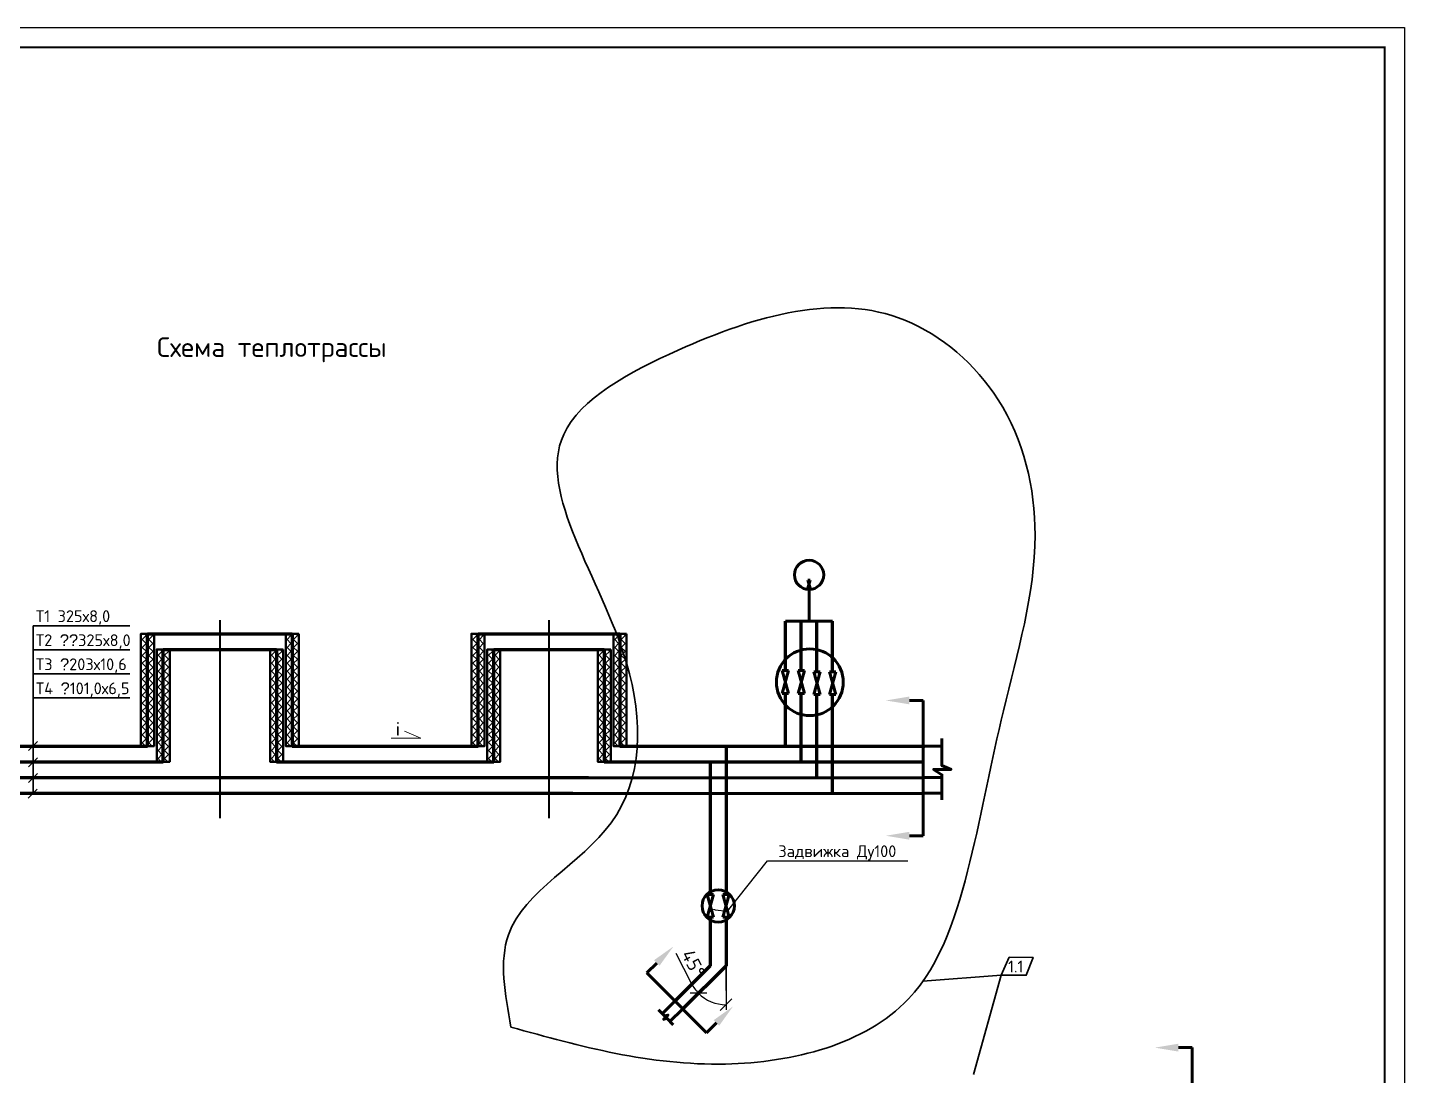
# Model space of a CAD drawing. Header units: metres. Extents: x 1642 to 8476, y 831 to 5441.
# Drawn here: x 3153.7 to 3503.9, y 1327.1 to 1593.7 of the extents above; entities that cross this region are included whole.
import ezdxf
from ezdxf import colors
from ezdxf.entities.mleader import LeaderData, LeaderLine
from ezdxf.enums import TextEntityAlignment as Align
from ezdxf.math import Vec2, Vec3

# ---------------------------------------------------------------- set-up
doc = ezdxf.new("R2010")
doc.units = ezdxf.units.M
for name, color, linetype, lineweight in [('3 Оъекты сущ.', 7, 'Continuous', 30), ('7 тонкие', 7, 'Continuous', 20), ('Объекты проект.', 1, 'Continuous', 80), ('Основной', 1, 'Continuous', 60), ('Размер 3.5', 250, 'Continuous', 35), ('Размерный', 4, 'Continuous', 30), ('Размеры на чертеже', 250, 'Continuous', 25)]:
    doc.layers.add(name, color=color, linetype=linetype, lineweight=lineweight)
doc.styles.add('-ISOCPEUR-', font='isocpeur.ttf')
doc.styles.add('GOST', font='gost.shx', dxfattribs={"oblique": 15})
doc.styles.get("Standard").update_dxf_attribs({"font": 'arial.ttf'})
doc.dimstyles.new('Копия М 1 к 25', dxfattribs={"dimtxt": 3.5, "dimasz": 3, "dimexe": 1.25, "dimexo": 0, "dimgap": 1, "dimtad": 1, "dimdec": 0, "dimlfac": 25, "dimzin": 0, "dimdsep": 46, "dimtxsty": 'GOST', "dimblk": 'OBLIQUE', "dimcen": 5, "dimclrd": 256, "dimclre": 256, "dimclrt": 256, "dimazin": 2, "dimtfac": 1, "dimtdec": 0, "dimtmove": 0, "dimatfit": 3, "dimldrblk": 'NONE', "dimfxl": 1.25, "dimtolj": 1, "dimtzin": 0, "dimlwd": -1, "dimlwe": -1, "dimarcsym": 2})
pattern_1 = [(0, (-4, -4), (0, 6.985), [5.08, -1.905]), (90, (-4, -4), (-6.985, 4e-16), [5.08, -1.905])]

# ---------------------------------------------------------------- blocks, each defined once
blk = doc.blocks.new('*U330')
blk.add_lwpolyline([(0, 123), (594, 123), (594, -297), (0, -297)], close=True)
at = {"const_width": 0.5}
blk.add_lwpolyline([(20, 118), (589, 118), (589, -292), (20, -292)], close=True, dxfattribs=at)
blk.add_attdef('РАЗРАБОТАЛ', text='', height=2.5).set_placement((424.5, -264.22), align=Align.MIDDLE_LEFT)
at = {"flags": 8}
for tag, height, p in [('ДАТА', 2.5, (464.07, -264.4)), ('ЛИСТ', 3, (560.39, -271.92)), ('ЛИСТОВ', 3, (577.89, -271.92))]:
    blk.add_attdef(tag, text='', height=height, dxfattribs=at).set_placement(p, align=Align.MIDDLE_CENTER)
blk.add_attdef('ПРОВЕРИЛ', (424.75, -270.73), '', height=2.5)
for tag, p in [('ТЕПЛОВЫЕ_СЕТИ_001', (489.41, -270.98)), ('ИМЯ_ЧЕРТЕЖА_001', (492.54, -284.68))]:
    blk.add_attdef(tag, p, '', height=3, dxfattribs=at)
at = {"style": '-ISOCPEUR-', "flags": 8}
blk.add_attdef('ФОРМАТ', text='', height=3, dxfattribs=at).set_placement((554.97, -294.75), align=Align.MIDDLE_CENTER)
blk = doc.blocks.new('_Oblique')
at = {"color": 0, "linetype": 'ByBlock', "lineweight": -2}
blk.add_line((-0.5, -0.5), (0.5, 0.5), dxfattribs=at)
blk = doc.blocks.new('*D271')
at = {"transparency": 16777216}
for p, q in [((3322.56, 1350.48), (3318.62, 1358.18)), ((3331.34, 1348.77), (3331.34, 1343.86))]:
    blk.add_line(p, q, dxfattribs=at)
for start, end in [(207.1167, 224.6113), (224.6113, 270)]:
    blk.add_arc((3331.34, 1354.98), 9.86, start, end, dxfattribs=at)
at = {"layer": 'Defpoints', "color": 0, "lineweight": 35, "transparency": 16777216}
for p in [(3331.34, 1354.98), (3331.34, 1354.98), (3331.34, 1348.77), (3328.77, 1345.45), (3320.33, 1344.11)]:
    blk.add_point(p, dxfattribs=at)
at = {"transparency": 16777216, "xscale": 3, "yscale": 3, "zscale": 3, "rotation": 134.6112572514158}
blk.add_blockref('_Oblique', (3324.32, 1348.05), dxfattribs=at)
at = {"transparency": 16777216, "xscale": 3, "yscale": 3, "zscale": 3}
blk.add_blockref('_Oblique', (3331.34, 1345.11), dxfattribs=at)
at = {"lineweight": 35, "transparency": 16777216, "insert": (3323.04, 1355.58), "char_height": 3.5, "attachment_point": 5, "rotation": 297.1167, "style": '-ISOCPEUR-'}
blk.add_mtext('\\A1;45°', dxfattribs=at)
blk = doc.blocks.new('_None')

msp = doc.modelspace()

# ---------------------------------------------------------------- hatches: boundary and pattern name
h = msp.add_hatch()
h.set_pattern_fill('ANSI37', color=256, scale=0.45)
h.set_pattern_definition([(45, (874.3637, -613.8555), (-1.0102788, 1.0102788), []), (135, (874.3637, -613.8555), (-1.0102788, -1.0102788), [])])
h.paths.add_polyline_path([(3184.177, 1439.48), (3182.516, 1439.48), (3182.516, 1410.908), (3184.177, 1410.908)])
h = msp.add_hatch()
h.set_pattern_fill('ANSI37', color=256, scale=0.45)
h.set_pattern_definition([(45, (876.0246, -613.8555), (-1.0102788, 1.0102788), []), (135, (876.0246, -613.8555), (-1.0102788, -1.0102788), [])])
h.paths.add_polyline_path([(3185.838, 1439.48), (3184.177, 1439.48), (3184.177, 1410.908), (3185.838, 1410.908)])
h = msp.add_hatch()
h.set_pattern_fill('ANSI37', color=256, scale=0.45)
h.set_pattern_definition([(45, (911.1922, -613.8555), (-1.0102788, 1.0102788), []), (135, (911.1922, -613.8555), (-1.0102788, -1.0102788), [])])
h.paths.add_polyline_path([(3221.005, 1439.48), (3219.344, 1439.48), (3219.344, 1410.908), (3221.005, 1410.908)])
h = msp.add_hatch()
h.set_pattern_fill('ANSI37', color=256, scale=0.45)
h.set_pattern_definition([(45, (912.8531, -613.8555), (-1.0102788, 1.0102788), []), (135, (912.8531, -613.8555), (-1.0102788, -1.0102788), [])])
h.paths.add_polyline_path([(3222.666, 1439.48), (3221.005, 1439.48), (3221.005, 1410.908), (3222.666, 1410.908)])
h = msp.add_hatch()
h.set_pattern_fill('ANSI37', color=256, scale=0.45)
h.set_pattern_definition([(45, (958.4392, -613.8555), (-1.0102788, 1.0102788), []), (135, (958.4392, -613.8555), (-1.0102788, -1.0102788), [])])
h.paths.add_polyline_path([(3268.252, 1439.48), (3266.591, 1439.48), (3266.591, 1410.908), (3268.252, 1410.908)])
h = msp.add_hatch()
h.set_pattern_fill('ANSI37', color=256, scale=0.45)
h.set_pattern_definition([(45, (960.1001, -613.8555), (-1.0102788, 1.0102788), []), (135, (960.1001, -613.8555), (-1.0102788, -1.0102788), [])])
h.paths.add_polyline_path([(3269.913, 1439.48), (3268.252, 1439.48), (3268.252, 1410.908), (3269.913, 1410.908)])
h = msp.add_hatch()
h.set_pattern_fill('ANSI37', color=256, scale=0.45)
h.set_pattern_definition([(45, (994.5408, -613.8555), (-1.0102788, 1.0102788), []), (135, (994.5408, -613.8555), (-1.0102788, -1.0102788), [])])
h.paths.add_polyline_path([(3304.354, 1439.48), (3302.693, 1439.48), (3302.693, 1410.908), (3304.354, 1410.908)])
h = msp.add_hatch()
h.set_pattern_fill('ANSI37', color=256, scale=0.45)
h.set_pattern_definition([(45, (996.2017, -613.8555), (-1.0102788, 1.0102788), []), (135, (996.2017, -613.8555), (-1.0102788, -1.0102788), [])])
h.paths.add_polyline_path([(3306.015, 1439.48), (3304.354, 1439.48), (3304.354, 1410.908), (3306.015, 1410.908)])
at = {"lineweight": 35}
h = msp.add_hatch(dxfattribs=at)
h.set_pattern_fill('ANGLE', color=1)
h.set_pattern_definition(pattern_1)
h.paths.add_polyline_path([(3306.967, 1437.258), (3309.583, 1437.258, 1)])
h.paths.add_polyline_path([(3309.583, 1437.258), (3308.275, 1437.258), (3308.275, 1435.95, 0.4142136)])
h.paths.add_polyline_path([(3308.275, 1437.258), (3306.967, 1437.258, 0.4142136), (3308.275, 1435.95)])
h = msp.add_hatch(dxfattribs=at)
h.set_pattern_fill('ANGLE', color=1)
h.set_pattern_definition(pattern_1)
h.paths.add_polyline_path([(3306.967, 1437.258), (3309.583, 1437.258, 1)])
h.paths.add_polyline_path([(3309.583, 1437.258), (3308.275, 1437.258), (3308.275, 1435.95, 0.4142136)])
h.paths.add_polyline_path([(3308.275, 1437.258), (3306.967, 1437.258, 0.4142136), (3308.275, 1435.95)])
h = msp.add_hatch()
h.set_pattern_fill('ANSI37', color=256, scale=0.45)
h.set_pattern_definition([(45, (878.3637, -617.8555), (-1.0102788, 1.0102788), []), (135, (878.3637, -617.8555), (-1.0102788, -1.0102788), [])])
h.paths.add_polyline_path([(3188.177, 1435.48), (3186.516, 1435.48), (3186.516, 1406.908), (3188.177, 1406.908)])
h = msp.add_hatch()
h.set_pattern_fill('ANSI37', color=256, scale=0.45)
h.set_pattern_definition([(45, (880.0246, -617.8555), (-1.0102788, 1.0102788), []), (135, (880.0246, -617.8555), (-1.0102788, -1.0102788), [])])
h.paths.add_polyline_path([(3189.838, 1435.48), (3188.177, 1435.48), (3188.177, 1406.908), (3189.838, 1406.908)])
h = msp.add_hatch()
h.set_pattern_fill('ANSI37', color=256, scale=0.45)
h.set_pattern_definition([(45, (907.1922, -617.8555), (-1.0102788, 1.0102788), []), (135, (907.1922, -617.8555), (-1.0102788, -1.0102788), [])])
h.paths.add_polyline_path([(3217.005, 1435.48), (3215.344, 1435.48), (3215.344, 1406.908), (3217.005, 1406.908)])
h = msp.add_hatch()
h.set_pattern_fill('ANSI37', color=256, scale=0.45)
h.set_pattern_definition([(45, (908.8531, -617.8555), (-1.0102788, 1.0102788), []), (135, (908.8531, -617.8555), (-1.0102788, -1.0102788), [])])
h.paths.add_polyline_path([(3218.666, 1435.48), (3217.005, 1435.48), (3217.005, 1406.908), (3218.666, 1406.908)])
h = msp.add_hatch()
h.set_pattern_fill('ANSI37', color=256, scale=0.45)
h.set_pattern_definition([(45, (962.4392, -617.8555), (-1.0102788, 1.0102788), []), (135, (962.4392, -617.8555), (-1.0102788, -1.0102788), [])])
h.paths.add_polyline_path([(3272.252, 1435.48), (3270.591, 1435.48), (3270.591, 1406.908), (3272.252, 1406.908)])
h = msp.add_hatch()
h.set_pattern_fill('ANSI37', color=256, scale=0.45)
h.set_pattern_definition([(45, (964.1001, -617.8555), (-1.0102788, 1.0102788), []), (135, (964.1001, -617.8555), (-1.0102788, -1.0102788), [])])
h.paths.add_polyline_path([(3273.913, 1435.48), (3272.252, 1435.48), (3272.252, 1406.908), (3273.913, 1406.908)])
h = msp.add_hatch()
h.set_pattern_fill('ANSI37', color=256, scale=0.45)
h.set_pattern_definition([(45, (990.5408, -617.8555), (-1.0102788, 1.0102788), []), (135, (990.5408, -617.8555), (-1.0102788, -1.0102788), [])])
h.paths.add_polyline_path([(3300.354, 1435.48), (3298.693, 1435.48), (3298.693, 1406.908), (3300.354, 1406.908)])
h = msp.add_hatch()
h.set_pattern_fill('ANSI37', color=256, scale=0.45)
h.set_pattern_definition([(45, (992.2017, -617.8555), (-1.0102788, 1.0102788), []), (135, (992.2017, -617.8555), (-1.0102788, -1.0102788), [])])
h.paths.add_polyline_path([(3302.015, 1435.48), (3300.354, 1435.48), (3300.354, 1406.908), (3302.015, 1406.908)])
h = msp.add_hatch(dxfattribs=at)
h.set_pattern_fill('ANGLE', color=1)
h.set_pattern_definition([(0, (-8, -8), (0, 6.985), [5.08, -1.905]), (90, (-8, -8), (-6.985, 4e-16), [5.08, -1.905])])
h.paths.add_polyline_path([(3302.967, 1433.258), (3305.583, 1433.258, 1)])
h.paths.add_polyline_path([(3305.583, 1433.258), (3304.275, 1433.258), (3304.275, 1431.95, 0.4142136)])
h.paths.add_polyline_path([(3304.275, 1433.258), (3302.967, 1433.258, 0.4142136), (3304.275, 1431.95)])
h = msp.add_hatch(dxfattribs=at)
h.set_pattern_fill('ANGLE', color=1)
h.set_pattern_definition([(0, (-12, -12), (0, 6.985), [5.08, -1.905]), (90, (-12, -12), (-6.985, 4e-16), [5.08, -1.905])])
h.paths.add_polyline_path([(3298.967, 1429.258), (3301.583, 1429.258, 1)])
h.paths.add_polyline_path([(3301.583, 1429.258), (3300.275, 1429.258), (3300.275, 1427.95, 0.4142136)])
h.paths.add_polyline_path([(3300.275, 1429.258), (3298.967, 1429.258, 0.4142136), (3300.275, 1427.95)])

# ---------------------------------------------------------------- linework, layer by layer
at = {"lineweight": 60}
for p, q in [((3352.742, 1453.141), (3352.177, 1453.141)), ((3352.177, 1453.141), (3352.742, 1451.107)), ((3352.177, 1451.107), (3352.742, 1453.141)), ((3352.742, 1451.107), (3352.177, 1451.107)), ((3352.46, 1442.669), (3352.46, 1451.107)), ((3346.46, 1442.669), (3358.46, 1442.669)), ((3347.262, 1430.103), (3345.657, 1430.103)), ((3345.657, 1430.103), (3347.262, 1424.324)), ((3345.657, 1424.324), (3347.262, 1430.103)), ((3351.262, 1430.103), (3349.657, 1430.103)), ((3349.657, 1430.103), (3351.262, 1424.324)), ((3349.657, 1424.324), (3351.262, 1430.103)), ((3355.262, 1429.806), (3353.657, 1429.806)), ((3353.657, 1429.806), (3355.262, 1424.027)), ((3353.657, 1424.027), (3355.262, 1429.806)), ((3359.262, 1429.806), (3357.657, 1429.806)), ((3357.657, 1429.806), (3359.262, 1424.027)), ((3357.657, 1424.027), (3359.262, 1429.806)), ((3347.262, 1424.324), (3345.657, 1424.324)), ((3351.262, 1424.324), (3349.657, 1424.324)), ((3355.262, 1424.027), (3353.657, 1424.027)), ((3359.262, 1424.027), (3357.657, 1424.027)), ((3381.469, 1422.518), (3377.976, 1422.517)), ((3381.477, 1405.307), (3381.469, 1422.518)), ((3381.477, 1405.307), (3381.469, 1388.095)), ((3381.469, 1388.095), (3377.976, 1388.096)), ((3328.147, 1373.148), (3326.541, 1373.148)), ((3326.541, 1373.148), (3328.147, 1367.369)), ((3326.541, 1367.369), (3328.147, 1373.148)), ((3332.147, 1373.148), (3330.541, 1373.148)), ((3330.541, 1373.148), (3332.147, 1367.369)), ((3330.541, 1367.369), (3332.147, 1373.148)), ((3328.147, 1367.369), (3326.541, 1367.369)), ((3332.147, 1367.369), (3330.541, 1367.369)), ((3311.231, 1353.266), (3313.71, 1355.728)), ((3314.259, 1350.21), (3311.227, 1353.261)), ((3314.259, 1350.21), (3326.401, 1338.01)), ((3326.401, 1338.01), (3328.877, 1340.475)), ((3449.882, 1334.201), (3446.389, 1334.2)), ((3449.89, 1316.989), (3449.882, 1334.201))]:
    msp.add_line(p, q, dxfattribs=at)
at = {"color": 18, "lineweight": 35, "true_color": 0x000000}
for p, q in [((3331.344, 1348.77), (3331.344, 1354.975)), ((3401.288, 1352.611), (3381.412, 1351.095)), ((3401.288, 1352.611), (3394.326, 1327.377))]:
    msp.add_line(p, q, dxfattribs=at)
at = {"lineweight": 50}
for points in [[(3184.177, 1439.48), (3182.516, 1439.48), (3182.516, 1410.908), (3184.177, 1410.908)], [(3185.838, 1439.48), (3184.177, 1439.48), (3184.177, 1410.908), (3185.838, 1410.908)], [(3221.005, 1439.48), (3219.344, 1439.48), (3219.344, 1410.908), (3221.005, 1410.908)], [(3222.666, 1439.48), (3221.005, 1439.48), (3221.005, 1410.908), (3222.666, 1410.908)], [(3268.252, 1439.48), (3266.591, 1439.48), (3266.591, 1410.908), (3268.252, 1410.908)], [(3269.913, 1439.48), (3268.252, 1439.48), (3268.252, 1410.908), (3269.913, 1410.908)], [(3304.354, 1439.48), (3302.693, 1439.48), (3302.693, 1410.908), (3304.354, 1410.908)], [(3306.015, 1439.48), (3304.354, 1439.48), (3304.354, 1410.908), (3306.015, 1410.908)], [(3188.177, 1435.48), (3186.516, 1435.48), (3186.516, 1406.908), (3188.177, 1406.908)], [(3189.838, 1435.48), (3188.177, 1435.48), (3188.177, 1406.908), (3189.838, 1406.908)], [(3217.005, 1435.48), (3215.344, 1435.48), (3215.344, 1406.908), (3217.005, 1406.908)], [(3218.666, 1435.48), (3217.005, 1435.48), (3217.005, 1406.908), (3218.666, 1406.908)], [(3272.252, 1435.48), (3270.591, 1435.48), (3270.591, 1406.908), (3272.252, 1406.908)], [(3273.913, 1435.48), (3272.252, 1435.48), (3272.252, 1406.908), (3273.913, 1406.908)], [(3300.354, 1435.48), (3298.693, 1435.48), (3298.693, 1406.908), (3300.354, 1406.908)], [(3302.015, 1435.48), (3300.354, 1435.48), (3300.354, 1406.908), (3302.015, 1406.908)]]:
    msp.add_lwpolyline(points, close=True, dxfattribs=at)
at = {"color": 18, "lineweight": 35, "true_color": 0x000000}
msp.add_lwpolyline([(3403.329, 1357.18), (3409.451, 1357.153), (3407.715, 1352.625), (3401.288, 1352.611), (3403.329, 1357.221)], dxfattribs=at)
at = {"lineweight": 60}
for centre, radius in [((3352.46, 1454.46), 3.72), ((3352.662, 1427.148), 8.493), ((3329.344, 1370.259), 4.106)]:
    msp.add_circle(centre, radius, dxfattribs=at)
at = {"color": 18, "lineweight": 35, "true_color": 0x000000}
msp.add_spline([(3276.627, 1339.425), (3331.204, 1330.037), (3377.729, 1346.578), (3393.386, 1381.448), (3401.886, 1419.894), (3409.938, 1464.599), (3400.544, 1499.022), (3376.827, 1519.248), (3319.132, 1511.612), (3290.04, 1490.19), (3306.015, 1432.074), (3302.119, 1391.392), (3276.004, 1362.934), (3276.627, 1339.425)], degree=3, dxfattribs=at)
at = {"lineweight": 60}
for points in [[(3377.976, 1421.52), (3371.995, 1422.514), (3377.975, 1423.514)], [(3328.174, 1341.181), (3333.116, 1344.694), (3329.58, 1339.768)], [(3446.389, 1333.203), (3440.409, 1334.197), (3446.388, 1335.196)]]:
    msp.add_solid(points, dxfattribs=at)
at = {"layer": '3 Оъекты сущ.', "lineweight": 40, "ltscale": 50}
for p, q in [((3202.591, 1442.915), (3202.591, 1392.533)), ((3286.303, 1442.915), (3286.303, 1392.533))]:
    msp.add_line(p, q, dxfattribs=at)
at = {"layer": '7 тонкие', "lineweight": 60}
for p, q in [((3381.474, 1410.908), (3386.227, 1410.904)), ((3381.474, 1402.908), (3386.233, 1402.908)), ((3381.468, 1398.908), (3386.233, 1398.908)), ((3318.379, 1346.077), (3315.009, 1342.732)), ((3320.33, 1344.11), (3316.957, 1340.762))]:
    msp.add_line(p, q, dxfattribs=at)
at = {"layer": '7 тонкие', "color": 7}
msp.add_lwpolyline([(3253.126, 1412.958), (3246.139, 1412.955), (3253.741, 1412.955), (3249.553, 1414.681)], dxfattribs=at)
at = {"layer": '7 тонкие', "lineweight": 60}
for points in [[(3386.233, 1397.195), (3386.233, 1403.597), (3384.12, 1404.961), (3388.569, 1404.961), (3386.218, 1405.99), (3386.224, 1412.83)], [(3314.143, 1343.846), (3315.692, 1342.289), (3316.536, 1342.469), (3315.454, 1341.392), (3316.274, 1341.711), (3317.927, 1340.045)]]:
    msp.add_lwpolyline(points, dxfattribs=at)
at = {"layer": 'Объекты проект.', "color": 1}
for p, q in [((3184.177, 1410.908), (3184.177, 1439.48)), ((3184.177, 1439.48), (3221.005, 1439.48)), ((3221.005, 1439.48), (3221.005, 1410.908)), ((3268.252, 1410.908), (3268.252, 1439.48)), ((3268.252, 1439.48), (3304.354, 1439.48)), ((3304.354, 1439.48), (3304.354, 1410.908)), ((3346.46, 1430.103), (3346.46, 1434.559)), ((3346.46, 1410.908), (3346.46, 1424.324)), ((3120.819, 1410.908), (3184.177, 1410.908)), ((3221.005, 1410.908), (3268.252, 1410.908)), ((3304.354, 1410.908), (3381.887, 1410.908)), ((3331.344, 1410.908), (3331.344, 1373.148)), ((3331.344, 1367.369), (3331.344, 1354.975)), ((3331.344, 1354.975), (3320.33, 1344.11))]:
    msp.add_line(p, q, dxfattribs=at)
at = {"layer": 'Объекты проект.', "color": 6}
for p, q in [((3346.46, 1430.103), (3346.46, 1442.669)), ((3358.46, 1429.806), (3358.46, 1442.669)), ((3358.46, 1429.806), (3358.46, 1441.227)), ((3358.46, 1398.908), (3358.46, 1424.027)), ((3132.819, 1398.908), (3209.005, 1398.908)), ((3209.005, 1398.908), (3292.354, 1398.908)), ((3292.354, 1398.908), (3381.474, 1398.868))]:
    msp.add_line(p, q, dxfattribs=at)
at = {"layer": 'Объекты проект.', "color": 5}
for p, q in [((3350.46, 1430.103), (3350.46, 1442.669)), ((3188.177, 1406.908), (3188.177, 1435.48)), ((3188.177, 1435.48), (3217.005, 1435.48)), ((3217.005, 1435.48), (3217.005, 1406.908)), ((3272.252, 1406.908), (3272.252, 1435.48)), ((3272.252, 1435.48), (3300.354, 1435.48)), ((3300.354, 1435.48), (3300.354, 1406.908)), ((3350.46, 1430.103), (3350.46, 1434.559)), ((3350.46, 1406.908), (3350.46, 1424.324)), ((3124.819, 1406.908), (3188.177, 1406.908)), ((3217.005, 1406.908), (3272.252, 1406.908)), ((3300.354, 1406.908), (3381.476, 1406.906)), ((3327.344, 1406.908), (3327.344, 1373.148)), ((3327.344, 1367.369), (3327.344, 1354.975)), ((3327.344, 1354.975), (3318.37, 1346.079))]:
    msp.add_line(p, q, dxfattribs=at)
at = {"layer": 'Объекты проект.', "color": 4}
for p, q in [((3354.46, 1429.806), (3354.46, 1442.669)), ((3354.46, 1429.806), (3354.46, 1441.227)), ((3354.46, 1402.908), (3354.46, 1424.027)), ((3128.819, 1402.908), (3192.177, 1402.908)), ((3192.177, 1402.908), (3213.005, 1402.908)), ((3213.005, 1402.908), (3296.354, 1402.908)), ((3296.354, 1402.908), (3381.476, 1402.87))]:
    msp.add_line(p, q, dxfattribs=at)
at = {"layer": 'Размер 3.5'}
for p, q in [((3179.695, 1441.524), (3155.091, 1441.524)), ((3155.091, 1398.908), (3155.091, 1441.524)), ((3179.695, 1435.405), (3155.091, 1435.405)), ((3179.695, 1429.285), (3155.091, 1429.285)), ((3179.695, 1423.166), (3155.091, 1423.166)), ((3153.946, 1409.763), (3156.237, 1412.054)), ((3153.946, 1405.637), (3156.237, 1407.927)), ((3153.946, 1401.637), (3156.237, 1403.927)), ((3153.82, 1397.637), (3156.11, 1399.927))]:
    msp.add_line(p, q, dxfattribs=at)
at = {"layer": 'Размерный', "color": 7, "lineweight": 30}
for points in [[(3377.976, 1389.093), (3371.995, 1388.099), (3377.975, 1387.1)], [(3314.412, 1355.021), (3317.952, 1359.942), (3313.007, 1356.435)]]:
    msp.add_solid(points, dxfattribs=at)

# ---------------------------------------------------------------- block references
at = {"layer": 'Размеры на чертеже', "lineweight": 90}
msp.add_blockref('*U330', (2909.904, 1470.682), dxfattribs=at)

# ---------------------------------------------------------------- texts
at = {"char_height": 3, "attachment_point": 1, "style": '-ISOCPEUR-'}
for s, insert in [('Т1 325х8,0', (3155.788, 1445.452)), ('Т2 {\\fArial|b0|i0|c204|p34;\x9d\x9d}325х8,0', (3155.788, 1439.332)), ('Т3 {\\fArial|b0|i0|c204|p34;\x9d}203х10,6', (3155.788, 1433.213)), ('Т4 {\\fArial|b0|i0|c204|p34;\x9d}101,0х6,5', (3155.788, 1427.093))]:
    msp.add_mtext_dynamic_manual_height_columns(s, width=23.76088, gutter_width=12.5, heights=[0], dxfattribs=dict(at, insert=insert))
at = {"layer": 'Основной', "color": 7, "style": '-ISOCPEUR-'}
msp.add_text('Схема теплотрассы', height=5, dxfattribs=at).set_placement((3186.597, 1509.894))
at = {"layer": 'Размерный', "color": 7, "style": '-ISOCPEUR-'}
msp.add_text('i', height=3.5, dxfattribs=at).set_placement((3247.304, 1413.52))
at = {"layer": 'Размерный', "color": 0, "style": '-ISOCPEUR-'}
msp.add_text('1.1', height=3, dxfattribs=at).set_placement((3403.081, 1353.333))

# ---------------------------------------------------------------- dimensions: what is measured, and where the dimension line sits
at = {"color": 18, "lineweight": 35, "true_color": 0x000000}
dim = msp.add_angular_dim_2l(base=(3328.77, 1345.454), line1=((3331.344, 1354.975), (3331.344, 1348.77)), line2=((3331.344, 1354.975), (3320.33, 1344.11)), text='45°', dimstyle='Копия М 1 к 25', override={"dimtxsty": '-ISOCPEUR-'}, dxfattribs=at)
dim.commit()
dim.dimension.update_dxf_attribs({"geometry": '*D271', "text_midpoint": (3323.041, 1355.583)})

# ---------------------------------------------------------------- leaders
at = {"layer": 'Размер 3.5'}
ml = msp.add_multileader_mtext('Standard', dxfattribs=at)
ml.set_content('Задвижка Ду100', color=256, style='-ISOCPEUR-')
ml.set_leader_properties(linetype='ByLayer', lineweight=30)
ml.build(insert=Vec2(0, 0))
ml.multileader.update_dxf_attribs({"text_left_attachment_type": 6, "text_right_attachment_type": 6, "dogleg_length": 0.777, "arrow_head_size": 1})
ctx = ml.context
ctx.base_point, ctx.char_height, ctx.arrow_head_size, ctx.plane_origin = Vec3(3342.643, 1381.761), 3, 1, Vec3(3404.504, 1434.373)
ctx.left_attachment, ctx.right_attachment = 6, 6
notes = []
notes.append((ctx, [(1, (1, 1, 0), (3341.865, 1381.761), (1, 0), 0.777, [(2, [(3327.58, 1369.409), (3331.722, 1368.896), (3331.722, 1368.896)], 0, [])])]))
ctx.mtext.insert, ctx.mtext.flow_direction = Vec3(3344.643, 1385.661), 5
for ctx, leaders in notes:
    for number, flags, end, landing, length, lines in leaders:
        leader = LeaderData()
        leader.index, (leader.has_last_leader_line, leader.has_dogleg_vector, leader.attachment_direction) = number, flags
        leader.last_leader_point, leader.dogleg_vector, leader.dogleg_length = Vec3(end), Vec3(landing), length
        for number, points, colour, breaks in lines:
            line = LeaderLine()
            line.index, line.vertices, line.color, line.breaks = number, Vec3.list(points), colors.encode_raw_color(colour), breaks
            leader.lines.append(line)
        ctx.leaders.append(leader)

doc.saveas('drawing.dxf')
